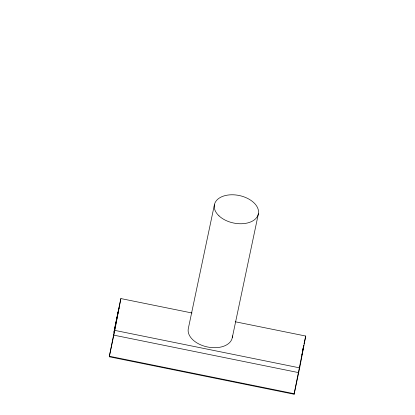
<?xml version="1.0" encoding="UTF-8"?>
<svg xmlns="http://www.w3.org/2000/svg" width="415" height="415" viewBox="0 0 415 415"><rect width="100%" height="100%" fill="white"/><g stroke="black" fill="none" stroke-linecap="round" stroke-linejoin="round"><path stroke-width="0.62" d="M235.222 321.755L305.731 336.051L299.671 367.877L294.116 394.25L109.27 356.77L114.82 330.392L120.879 298.572L192.026 312.998M294.116 394.25L295.522 386.868M109.27 356.77L118.97 308.003L113.938 332.332L115.329 324.945L120.879 298.572M301.866 354.841L302.125 353.59M302.768 350.473L303.801 345.482L295.651 386.256M214.399 204.803L188.275 328.763A22.446 14.037 11.9 0 0 209.098 347.277A22.446 14.037 11.9 0 0 232.431 335.849M232.276 337.686L258.4 213.725M302.701 350.224L303.355 347.116M304.008 344.014L305.731 336.051M114.82 330.392L299.671 367.877M113.86 335.154L298.712 372.634M109.42 356.252L294.266 393.736M218.985 215.862A22.446 14.037 11.9 0 0 256.968 217.144A22.446 14.037 11.9 0 0 233.24 194.791A22.446 14.037 11.9 0 0 218.985 215.862"/></g></svg>
